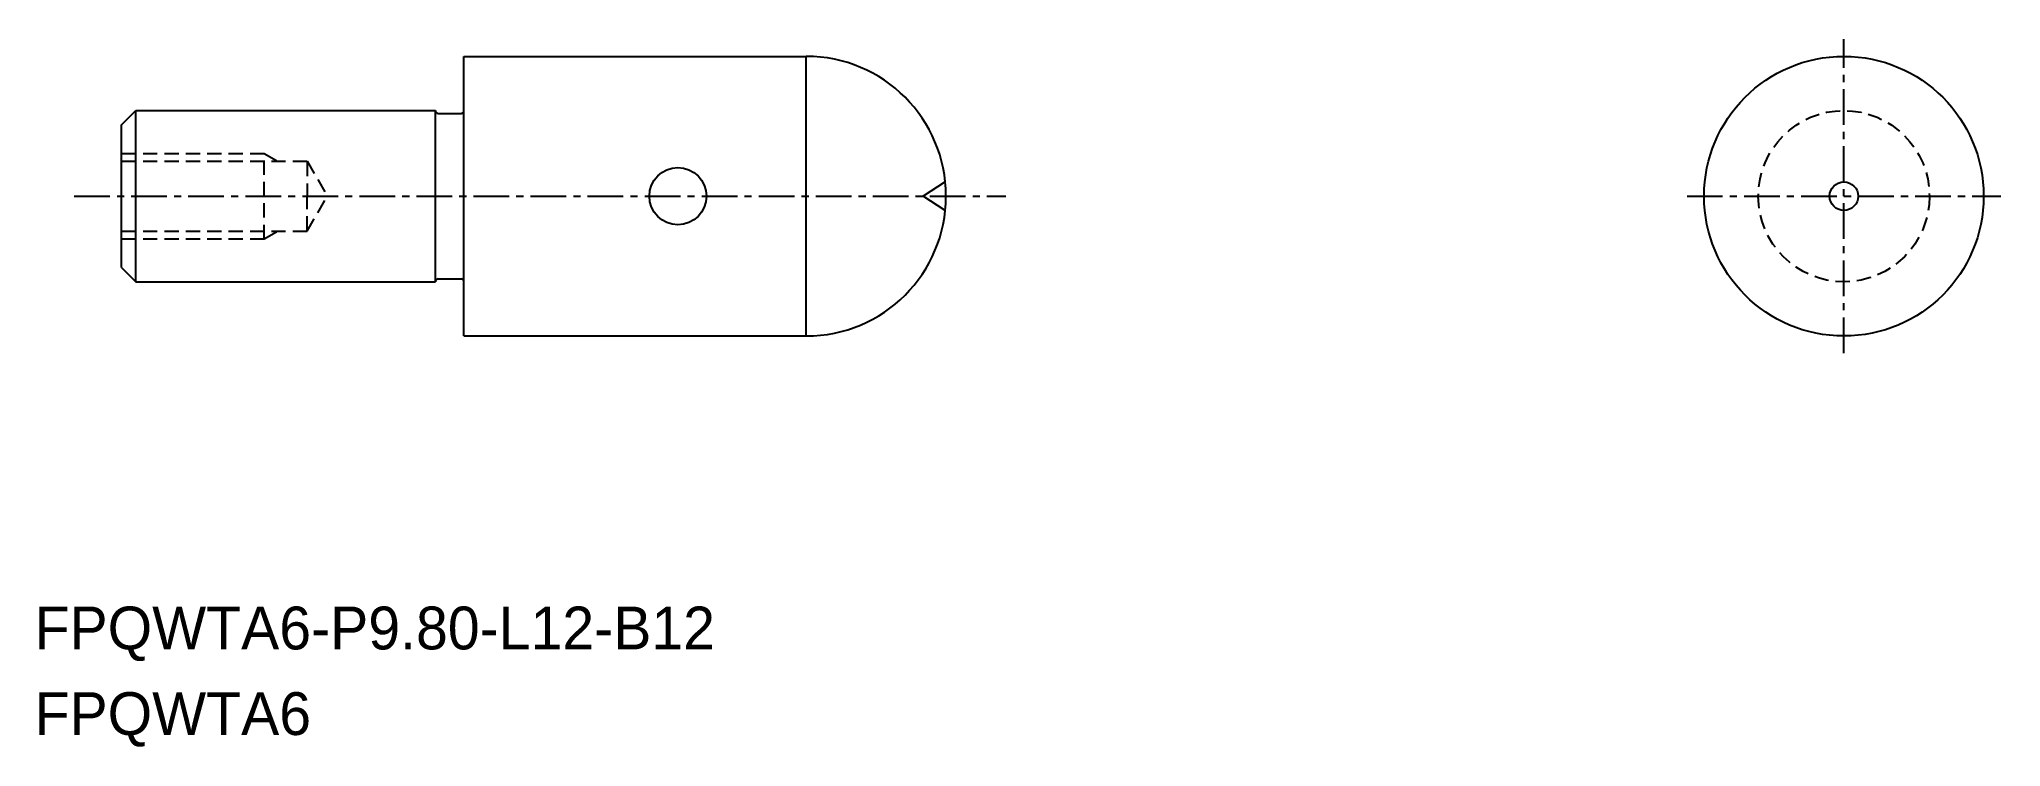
# Model space of a CAD drawing. Extents: x -1864.2 to -1795.5, y -353.5 to -328.7.
import ezdxf

# ---------------------------------------------------------------- set-up
doc = ezdxf.new("R2010")
doc.units = 0
doc.linetypes.add('CENTER', pattern=[2, 1.25, -0.25, 0.25, -0.25])
doc.linetypes.add('DASHED', pattern=[0.75, 0.5, -0.25])
doc.layers.get('0').update_dxf_attribs({"linetype": 'CONTINUOUS'})
doc.layers.add('CENTER', color=1, linetype='CENTER')

msp = doc.modelspace()

# ---------------------------------------------------------------- linework, layer by layer
for p, q in [((-1849.357, -331.178), (-1849.357, -329.278)), ((-1849.357, -329.278), (-1837.357, -329.278)), ((-1837.357, -339.078), (-1837.357, -329.278)), ((-1861.357, -331.678), (-1860.857, -331.178)), ((-1860.857, -337.178), (-1860.857, -331.178)), ((-1860.857, -331.178), (-1850.357, -331.178)), ((-1850.357, -337.178), (-1850.357, -331.178)), ((-1850.257, -331.278), (-1849.457, -331.278)), ((-1849.357, -337.178), (-1849.357, -331.178)), ((-1861.357, -336.678), (-1861.357, -331.678)), ((-1861.357, -336.678), (-1860.857, -337.178)), ((-1860.857, -337.178), (-1850.357, -337.178)), ((-1850.257, -337.078), (-1849.457, -337.078)), ((-1849.357, -339.078), (-1849.357, -337.178)), ((-1849.357, -339.078), (-1837.357, -339.078))]:
    msp.add_line(p, q)
at = {"color": 3, "linetype": 'DASHED'}
for p, q in [((-1861.357, -332.678), (-1856.357, -332.678)), ((-1856.357, -332.678), (-1855.888, -332.949)), ((-1856.357, -335.678), (-1856.357, -332.678)), ((-1861.357, -332.949), (-1854.857, -332.949)), ((-1854.857, -332.949), (-1854.147, -334.178)), ((-1854.857, -332.978), (-1854.857, -334.178)), ((-1854.857, -335.408), (-1854.147, -334.178)), ((-1854.857, -335.378), (-1854.857, -334.178)), ((-1861.357, -335.408), (-1854.857, -335.408)), ((-1856.357, -335.678), (-1855.888, -335.408)), ((-1861.357, -335.678), (-1856.357, -335.678))]:
    msp.add_line(p, q, dxfattribs=at)
at = {"color": 3}
for p in [(-1832.486, -333.679), (-1832.486, -334.678)]:
    msp.add_line(p, (-1833.257, -334.178), dxfattribs=at)
for centre, radius in [((-1800.977, -334.178), 4.9), ((-1841.857, -334.178), 1), ((-1800.977, -334.178), 0.5)]:
    msp.add_circle(centre, radius)
at = {"color": 3, "linetype": 'DASHED'}
msp.add_circle((-1800.977, -334.178), 3, dxfattribs=at)
for centre, radius, start, end in [((-1837.357, -334.178), 4.9, 270, 90), ((-1850.257, -331.178), 0.1, 180, 270), ((-1849.457, -331.178), 0.1, 270, 0), ((-1850.257, -337.178), 0.1, 90, 180), ((-1849.457, -337.178), 0.1, 0, 90)]:
    msp.add_arc(centre, radius, start, end)
at = {"color": 7, "linetype": 'CONTINUOUS'}
msp.add_point((-1861.357, -334.178), dxfattribs=at)
at = {"layer": 'CENTER', "color": 1, "linetype": 'CENTER'}
for p, q in [((-1800.977, -339.678), (-1800.977, -328.678)), ((-1863.02, -334.178), (-1830.357, -334.178)), ((-1806.477, -334.178), (-1795.477, -334.178))]:
    msp.add_line(p, q, dxfattribs=at)

# ---------------------------------------------------------------- texts
for s, p in [('FPQWTA6-P9.80-L12-B12', (-1864.411, -350.061)), ('FPQWTA6', (-1864.411, -353.061))]:
    msp.add_text(s, height=1.5).set_placement(p)

doc.saveas('drawing.dxf')
